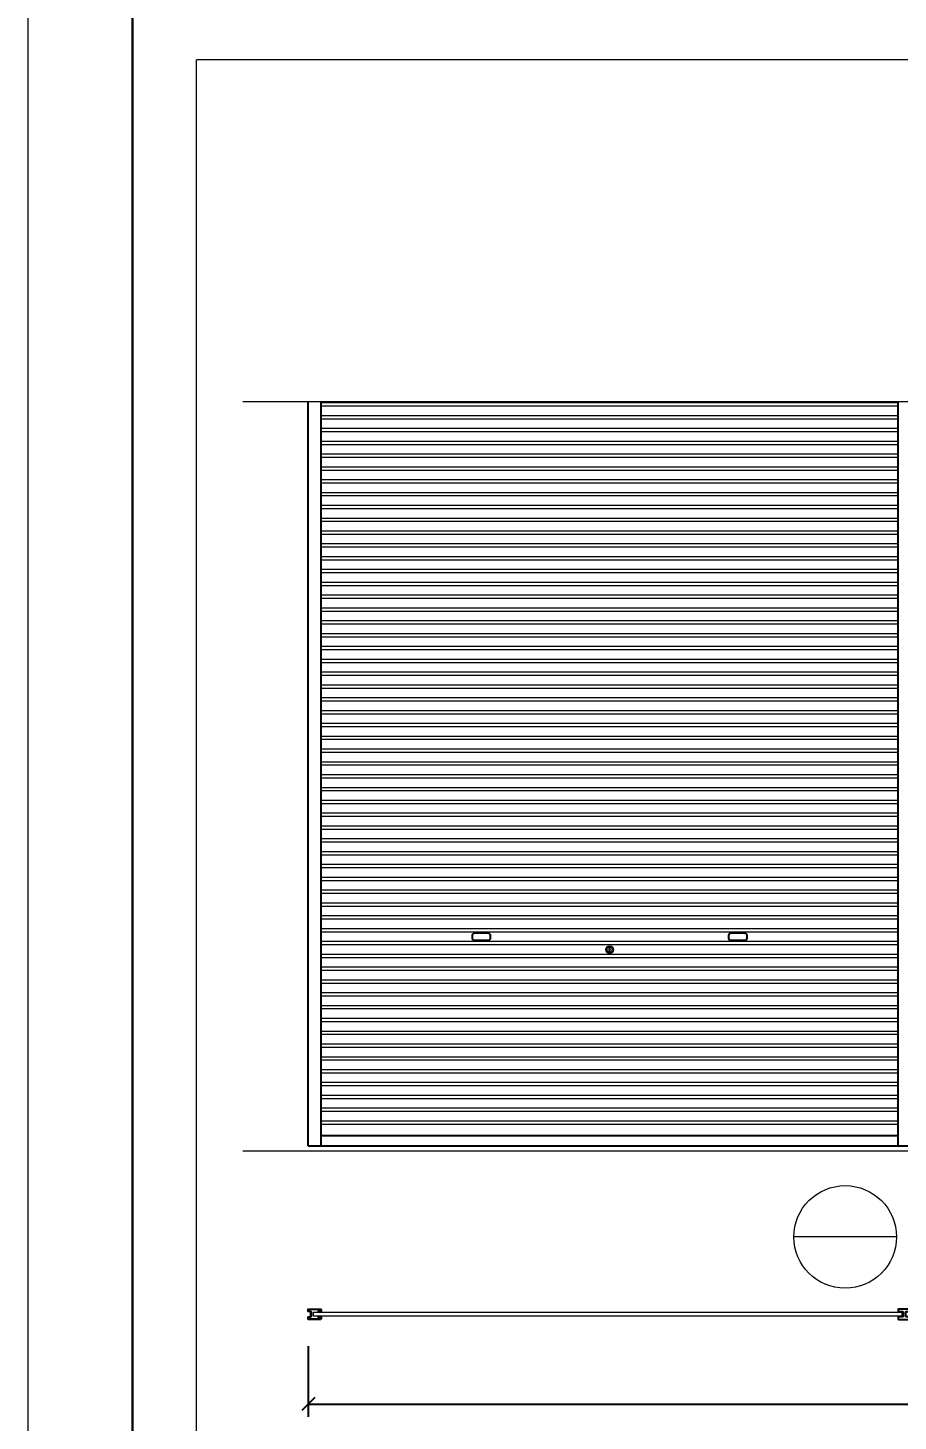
# Model space of a CAD drawing. Header units: millimetres. Extents: x -108 to 351, y -17 to 192.
# Drawn here: x 292.04 to 298.83, y 37.87 to 48.74 of the extents above; entities that cross this region are included whole.
import ezdxf
from ezdxf.enums import TextEntityAlignment as Align

# ---------------------------------------------------------------- set-up
doc = ezdxf.new("R2010")
doc.units = ezdxf.units.MM
doc.layers.get('defpoints').update_dxf_attribs({"color": 1})
for name, color, linetype, lineweight in [('ars', 11, 'Continuous', 0), ('KOP', 7, 'Continuous', 20), ('KOP GARIS', 1, 'Continuous', 30), ('lan', 7, 'Continuous', 15), ('NOT', 7, 'Continuous', 20), ('tem', 5, 'Continuous', 20), ('u', 6, 'Continuous', 20)]:
    doc.layers.add(name, color=color, linetype=linetype, lineweight=lineweight)
doc.layers.add('Kusen', color=30, linetype='Continuous')
doc.styles.get("Standard").update_dxf_attribs({"font": 'arial.ttf'})
doc.dimstyles.new('SK-50', dxfattribs={"dimscale": 0, "dimtxt": 0.2, "dimasz": 0.1, "dimexe": 0.1, "dimexo": 0, "dimgap": 0.1, "dimtad": 1, "dimdec": 0, "dimlfac": 50, "dimzin": 0, "dimdsep": 46, "dimtxsty": 'Standard', "dimblk": 'OBLIQUE', "dimcen": 0.09, "dimclrd": 256, "dimclre": 256, "dimclrt": 256, "dimadec": 0, "dimazin": 0, "dimtfac": 1, "dimtdec": 0, "dimtofl": 0, "dimtmove": 0, "dimatfit": 3, "dimldrblk": 'OBLIQUE', "dimfxl": 0, "dimtolj": 1, "dimtzin": 0, "dimarcsym": 0})

# ---------------------------------------------------------------- blocks, each defined once
blk = doc.blocks.new('KOPA2-TPAK r')
at = {"layer": 'KOP'}
blk.add_lwpolyline([(0, 0), (59.4, 0), (59.4, 42.135), (0, 42.135)], close=True, dxfattribs=at)
at = {"layer": 'KOP GARIS'}
blk.add_lwpolyline([(0.815, 0.815), (58.585, 0.815), (58.585, 41.32), (0.815, 41.32)], close=True, dxfattribs=at)
at = {"layer": 'KOP'}
for p in [(51.864, 6.612), (51.864, 6.212), (51.864, 5.812)]:
    blk.add_attdef('JUDUL', p, '', height=0.25, dxfattribs=at)
for tag, p in [('SKALA', (51.816, 4.913)), ('SKALA', (51.816, 4.602)), ('SKALA', (51.816, 4.312)), ('AR-00', (57.749, 3.195))]:
    blk.add_attdef(tag, text='', height=0.172, dxfattribs=at).set_placement(p, align=Align.MIDDLE_CENTER)
blk = doc.blocks.new('_Oblique')
at = {"color": 0, "linetype": 'ByBlock', "lineweight": -2}
blk.add_line((-0.5, -0.5), (0.5, 0.5), dxfattribs=at)
blk = doc.blocks.new('*D338')
at = {"layer": 'defpoints', "color": 0, "transparency": 16777216}
for p in [(294.226, 38.455), (305.626, 38.455), (305.626, 38.005)]:
    blk.add_point(p, dxfattribs=at)
at = {"layer": 'u', "lineweight": -2, "transparency": 16777216}
for p, q in [((294.226, 38.455), (294.226, 37.905)), ((305.626, 38.455), (305.626, 37.905)), ((294.226, 38.005), (305.626, 38.005))]:
    blk.add_line(p, q, dxfattribs=at)
at = {"layer": 'u', "lineweight": -2, "transparency": 16777216, "xscale": 0.1, "yscale": 0.1, "zscale": 0.1, "rotation": 180}
blk.add_blockref('_Oblique', (294.226, 38.005), dxfattribs=at)
at = {"layer": 'u', "lineweight": -2, "transparency": 16777216, "xscale": 0.1, "yscale": 0.1, "zscale": 0.1}
blk.add_blockref('_Oblique', (305.626, 38.005), dxfattribs=at)
at = {"layer": 'u', "transparency": 16777216, "insert": (299.926, 38.207), "char_height": 0.2, "attachment_point": 5}
blk.add_mtext('\\A1;570', dxfattribs=at)
blk = doc.blocks.new('Ndtpd')
blk.add_line((0.747, 0), (-0.747, 0))
blk.add_circle((0, 0), 0.747)
at = {"flags": 4}
for tag, height, p in [('NO', 0.5, (0, 0.148)), ('NOLBR', 0.3, (0, -0.398))]:
    blk.add_attdef(tag, text='', height=height, dxfattribs=at).set_placement(p, align=Align.CENTER)
for tag, p, height in [('NDTPD', (1.516, 0.148), 0.5), ('SKALA', (1.523, -0.398), 0.3)]:
    blk.add_attdef(tag, p, '', height=height, dxfattribs=at)

msp = doc.modelspace()

# ---------------------------------------------------------------- linework, layer by layer
at = {"layer": 'ars'}
for p, q in [((298.82568, 45.81074), (294.32568, 45.81074)), ((298.82568, 45.78508), (294.32568, 45.78508)), ((298.82568, 45.71074), (294.32568, 45.71074)), ((298.82568, 45.68508), (294.32568, 45.68508)), ((298.82568, 45.61074), (294.32568, 45.61074)), ((298.82568, 45.58508), (294.32568, 45.58508)), ((298.82568, 45.51074), (294.32568, 45.51074)), ((298.82568, 45.48508), (294.32568, 45.48508)), ((298.82568, 45.41074), (294.32568, 45.41074)), ((298.82568, 45.38508), (294.32568, 45.38508)), ((298.82568, 45.31074), (294.32568, 45.31074)), ((298.82568, 45.28508), (294.32568, 45.28508)), ((298.82568, 45.21074), (294.32568, 45.21074)), ((298.82568, 45.18508), (294.32568, 45.18508)), ((298.82568, 45.11074), (294.32568, 45.11074)), ((298.82568, 45.08508), (294.32568, 45.08508)), ((298.82568, 45.01074), (294.32568, 45.01074)), ((298.82568, 44.98508), (294.32568, 44.98508)), ((298.82568, 44.91074), (294.32568, 44.91074)), ((298.82568, 44.88508), (294.32568, 44.88508)), ((298.82568, 44.81074), (294.32568, 44.81074)), ((298.82568, 44.78508), (294.32568, 44.78508)), ((298.82568, 44.71074), (294.32568, 44.71074)), ((298.82568, 44.68508), (294.32568, 44.68508)), ((298.82568, 44.61074), (294.32568, 44.61074)), ((298.82568, 44.58508), (294.32568, 44.58508)), ((298.82568, 44.51074), (294.32568, 44.51074)), ((298.82568, 44.48508), (294.32568, 44.48508)), ((298.82568, 44.41074), (294.32568, 44.41074)), ((298.82568, 44.38508), (294.32568, 44.38508)), ((298.82568, 44.31074), (294.32568, 44.31074)), ((298.82568, 44.28508), (294.32568, 44.28508)), ((298.82568, 44.21074), (294.32568, 44.21074)), ((298.82568, 44.18508), (294.32568, 44.18508)), ((298.82568, 44.11074), (294.32568, 44.11074)), ((298.82568, 44.08508), (294.32568, 44.08508)), ((298.82568, 44.01074), (294.32568, 44.01074)), ((298.82568, 43.98508), (294.32568, 43.98508)), ((298.82568, 43.91074), (294.32568, 43.91074)), ((298.82568, 43.88508), (294.32568, 43.88508)), ((298.82568, 43.81074), (294.32568, 43.81074)), ((298.82568, 43.78508), (294.32568, 43.78508)), ((298.82568, 43.71074), (294.32568, 43.71074)), ((298.82568, 43.68508), (294.32568, 43.68508)), ((298.82568, 43.61074), (294.32568, 43.61074)), ((298.82568, 43.58508), (294.32568, 43.58508)), ((298.82568, 43.51074), (294.32568, 43.51074)), ((298.82568, 43.48508), (294.32568, 43.48508)), ((298.82568, 43.41074), (294.32568, 43.41074)), ((298.82568, 43.38508), (294.32568, 43.38508)), ((298.82568, 43.31074), (294.32568, 43.31074)), ((298.82568, 43.28508), (294.32568, 43.28508)), ((298.82568, 43.21074), (294.32568, 43.21074)), ((298.82568, 43.18508), (294.32568, 43.18508)), ((298.82568, 43.11074), (294.32568, 43.11074)), ((298.82568, 43.08508), (294.32568, 43.08508)), ((298.82568, 43.01074), (294.32568, 43.01074)), ((298.82568, 42.98508), (294.32568, 42.98508)), ((298.82568, 42.91074), (294.32568, 42.91074)), ((298.82568, 42.88508), (294.32568, 42.88508)), ((298.82568, 42.81074), (294.32568, 42.81074)), ((298.82568, 42.78508), (294.32568, 42.78508)), ((298.82568, 42.71074), (294.32568, 42.71074)), ((298.82568, 42.68508), (294.32568, 42.68508)), ((298.82568, 42.61074), (294.32568, 42.61074)), ((298.82568, 42.58508), (294.32568, 42.58508)), ((298.82568, 42.51074), (294.32568, 42.51074)), ((298.82568, 42.48508), (294.32568, 42.48508)), ((298.82568, 42.41074), (294.32568, 42.41074)), ((298.82568, 42.38508), (294.32568, 42.38508)), ((298.82568, 42.31074), (294.32568, 42.31074)), ((298.82568, 42.28508), (294.32568, 42.28508)), ((298.82568, 42.21074), (294.32568, 42.21074)), ((298.82568, 42.18508), (294.32568, 42.18508)), ((298.82568, 42.11074), (294.32568, 42.11074)), ((298.82568, 42.08508), (294.32568, 42.08508)), ((298.82568, 42.01074), (294.32568, 42.01074)), ((298.82568, 41.98508), (294.32568, 41.98508)), ((298.82568, 41.91074), (294.32568, 41.91074)), ((298.82568, 41.88508), (294.32568, 41.88508)), ((298.82568, 41.81074), (294.32568, 41.81074)), ((298.82568, 41.78508), (294.32568, 41.78508)), ((298.82568, 41.71074), (294.32568, 41.71074)), ((298.82568, 41.68508), (294.32568, 41.68508)), ((298.82568, 41.61074), (294.32568, 41.61074)), ((298.82568, 41.58508), (294.32568, 41.58508)), ((298.82568, 41.51074), (294.32568, 41.51074)), ((298.82568, 41.48508), (294.32568, 41.48508)), ((298.82568, 41.41074), (294.32568, 41.41074)), ((298.82568, 41.38508), (294.32568, 41.38508)), ((298.82568, 41.31074), (294.32568, 41.31074)), ((298.82568, 41.28508), (294.32568, 41.28508)), ((298.82568, 41.21074), (294.32568, 41.21074)), ((298.82568, 41.18508), (294.32568, 41.18508)), ((298.82568, 41.11074), (294.32568, 41.11074)), ((298.82568, 41.08508), (294.32568, 41.08508)), ((298.82568, 41.01074), (294.32568, 41.01074)), ((298.82568, 40.98508), (294.32568, 40.98508)), ((298.82568, 40.91074), (294.32568, 40.91074)), ((298.82568, 40.88508), (294.32568, 40.88508)), ((298.82568, 40.81074), (294.32568, 40.81074)), ((298.82568, 40.78508), (294.32568, 40.78508)), ((298.82568, 40.71074), (294.32568, 40.71074)), ((298.82568, 40.68508), (294.32568, 40.68508)), ((298.82568, 40.61074), (294.32568, 40.61074)), ((298.82568, 40.58508), (294.32568, 40.58508)), ((298.82568, 40.51074), (294.32568, 40.51074)), ((298.82568, 40.48508), (294.32568, 40.48508)), ((298.82568, 40.41074), (294.32568, 40.41074)), ((298.82568, 40.38508), (294.32568, 40.38508)), ((298.82568, 40.31074), (294.32568, 40.31074)), ((298.82568, 40.28508), (294.32568, 40.28508)), ((298.82568, 40.21074), (294.32568, 40.21074)), ((298.82568, 40.18508), (294.32568, 40.18508))]:
    msp.add_line(p, q, dxfattribs=at)
for points in [[(296.57068, 41.55791), (296.57068, 41.53791), (296.58068, 41.53791), (296.58068, 41.55791)], [(298.85568, 38.69035), (294.26568, 38.69035), (294.26568, 38.72035), (298.85568, 38.72035)]]:
    msp.add_lwpolyline(points, close=True, dxfattribs=at)
for radius in [0.03, 0.02]:
    msp.add_circle((296.57568, 41.54791), radius, dxfattribs=at)
at = {"layer": 'Kusen'}
for p, q in [((294.22568, 40.01791), (294.22568, 45.81791)), ((294.32568, 40.01791), (294.32568, 45.81791)), ((298.82568, 40.01791), (298.82568, 45.81791)), ((294.32568, 40.09791), (298.82568, 40.09791)), ((294.22568, 40.01791), (305.62567, 40.01791))]:
    msp.add_line(p, q, dxfattribs=at)
for points in [[(295.62568, 41.61791), (295.52568, 41.61791, -0.41421356), (295.50568, 41.63791), (295.50568, 41.65791, -0.41421356), (295.52568, 41.67791), (295.62568, 41.67791, -0.41421356), (295.64568, 41.65791), (295.64568, 41.63791, -0.41421356)], [(297.62568, 41.61791), (297.52568, 41.61791, -0.41421356), (297.50568, 41.63791), (297.50568, 41.65791, -0.41421356), (297.52568, 41.67791), (297.62568, 41.67791, -0.41421356), (297.64568, 41.65791), (297.64568, 41.63791, -0.41421356)], [(294.30868, 38.73135), (294.30868, 38.72835), (294.32268, 38.72835), (294.32268, 38.74235), (294.22868, 38.74235), (294.22868, 38.72835), (294.24268, 38.72835, -0.41421356), (294.24868, 38.72235), (294.24868, 38.68835, -0.41421356), (294.24268, 38.68235), (294.22868, 38.68235), (294.22868, 38.66835), (294.32268, 38.66835), (294.32268, 38.68235), (294.30868, 38.68235), (294.30868, 38.67935), (294.30568, 38.67935), (294.30568, 38.68335, -0.41421356), (294.30768, 38.68535), (294.32268, 38.68535, -0.41421356), (294.32568, 38.68235), (294.32568, 38.66835, -0.41421356), (294.32268, 38.66535), (294.22868, 38.66535, -0.41421356), (294.22568, 38.66835), (294.22568, 38.68235, -0.41421356), (294.22868, 38.68535), (294.24268, 38.68535, 0.41421356), (294.24568, 38.68835), (294.24568, 38.72235, 0.41421356), (294.24268, 38.72535), (294.22868, 38.72535, -0.41421356), (294.22568, 38.72835), (294.22568, 38.74235, -0.41421356), (294.22868, 38.74535), (294.32268, 38.74535, -0.41421356), (294.32568, 38.74235), (294.32568, 38.72835, -0.41421356), (294.32268, 38.72535), (294.30768, 38.72535, -0.41421356), (294.30568, 38.72735), (294.30568, 38.73135)], [(298.92568, 38.74235, 0.41421356), (298.92268, 38.74535), (298.82868, 38.74535, 0.41421356), (298.82568, 38.74235), (298.82568, 38.72835, 0.41421356), (298.82868, 38.72535), (298.86268, 38.72535, -0.41421356), (298.86568, 38.72235), (298.86568, 38.68835, -0.41421356), (298.86268, 38.68535), (298.82868, 38.68535, 0.41421356), (298.82568, 38.68235), (298.82568, 38.66835, 0.41421356), (298.82868, 38.66535), (298.92268, 38.66535, 0.41421356), (298.92568, 38.66835), (298.92568, 38.68235, 0.41421356), (298.92268, 38.68535), (298.88868, 38.68535, -0.41421356), (298.88568, 38.68835), (298.88568, 38.72235, -0.41421356), (298.88868, 38.72535), (298.92268, 38.72535, 0.41421356), (298.92568, 38.72835)]]:
    msp.add_lwpolyline(points, format="xyb", close=True, dxfattribs=at)
at = {"layer": 'lan'}
for p, q in [((293.35435, 28.48506), (293.35435, 48.48506)), ((309.85435, 48.48506), (293.35435, 48.48506)), ((293.71542, 39.97791), (306.3203, 39.97791))]:
    msp.add_line(p, q, dxfattribs=at)
at = {"layer": 'tem'}
msp.add_line((306.3203, 45.81791), (293.71542, 45.81791), dxfattribs=at)

# ---------------------------------------------------------------- block references
at = {"layer": 'KOP'}
msp.add_blockref('KOPA2-TPAK r', (292.03958, 27.17029), dxfattribs=at)
at = {"layer": 'NOT'}
ref = msp.add_blockref('Ndtpd', (298.41282, 39.3078), dxfattribs=dict(at, xscale=0.5354752342704153, yscale=0.5354752342704153, zscale=0.5354752342704153))
ref.add_attrib('NDTPD', 'TAMPAK RD1', (299.22461, 39.38682), dxfattribs={"layer": '0', "height": 0.3, "flags": 4})
ref.add_attrib('SKALA', 'SKALA 1 : 50', (299.22848, 39.09449), dxfattribs={"layer": '0', "height": 0.2, "flags": 4})

# ---------------------------------------------------------------- dimensions: what is measured, and where the dimension line sits
at = {"layer": 'u'}
dim = msp.add_linear_dim(base=(305.62568, 38.00535), p1=(294.22568, 38.45535), p2=(305.62568, 38.45535), dimstyle='SK-50', override={"dimscale": 1, "dimtxt": 0.2}, dxfattribs=at)
dim.commit()
dim.dimension.update_dxf_attribs({"geometry": '*D338', "text_midpoint": (299.92568, 38.00535), "dimtype": 160})

doc.saveas('drawing.dxf')
